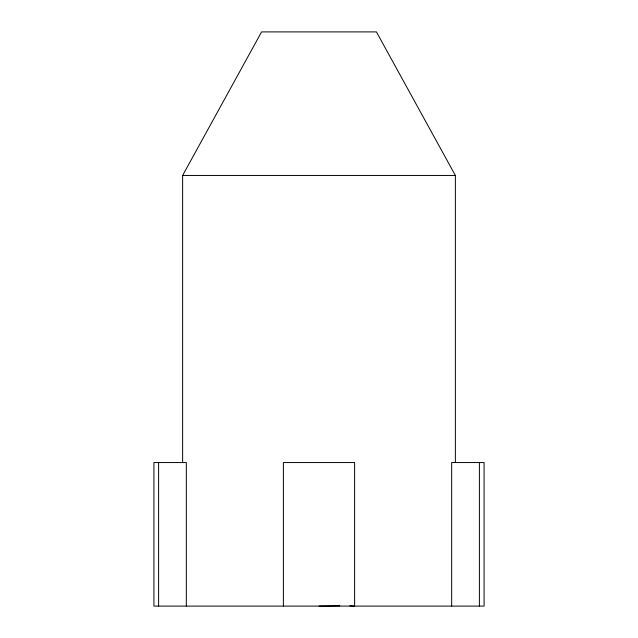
<?xml version="1.0" encoding="UTF-8"?>
<svg xmlns="http://www.w3.org/2000/svg" width="638" height="638" viewBox="0 0 638 638"><rect width="100%" height="100%" fill="white"/><g stroke="black" fill="none" stroke-linecap="round" stroke-linejoin="round"><path stroke-width="0.96" d="M182.627 462.55L182.627 175.45L261.58 31.9L376.42 31.9L455.373 175.45L455.373 462.55M319 606.1L339.775 605.773M182.627 175.45L455.373 175.45M349.847 605.749L354.297 606.1M479.393 462.55L479.393 606.1M451.664 606.1L451.664 462.55L484.082 462.55L484.082 606.1L153.917 606.1L153.917 462.55L186.336 462.55L186.336 606.1M354.608 606.1L354.608 462.55L283.392 462.55L283.392 606.1M158.607 462.55L158.607 606.1"/></g></svg>
